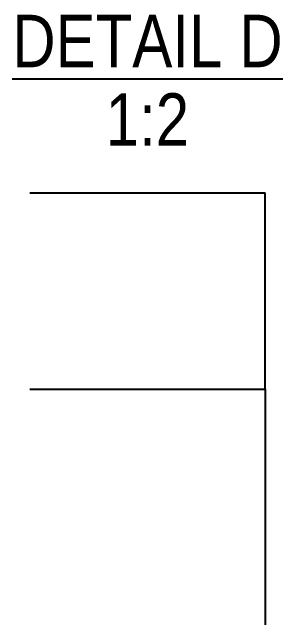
# Model space of a CAD drawing. Header units: millimetres. Extents: x 8 to 70468, y 8 to 3742.
# Drawn here: x 10252.1 to 10286.6, y 8 to 86 of the extents above; entities that cross this region are included whole.
import ezdxf

# ---------------------------------------------------------------- set-up
doc = ezdxf.new("R2010")
doc.units = ezdxf.units.MM
doc.linetypes.add('DXK_LINE_DOT2', pattern=[3.9198, 1.9599, -1.9599])
doc.layers.add('STÅL', color=7, linetype='Continuous')
doc.layers.add('TEKST', color=7, linetype='Continuous')
doc.styles.add('Arial Narrow', font='ARIALN.TTF', dxfattribs={"height": 0.2})

msp = doc.modelspace()

# ---------------------------------------------------------------- linework, layer by layer
at = {"layer": 'STÅL', "color": 2, "linetype": 'Continuous'}
for p, q in [((10254.381, 63), (10284.381, 63)), ((10284.381, 38), (10284.381, 63)), ((10254.381, 38), (10284.381, 38)), ((10284.381, 38), (10284.381, 8))]:
    msp.add_line(p, q, dxfattribs=at)
at = {"layer": 'STÅL', "color": 7, "linetype": 'DXK_LINE_DOT2'}
msp.add_line((10254.381, 38), (10284.381, 38), dxfattribs=at)
at = {"layer": 'TEKST', "color": 246, "linetype": 'Continuous'}
msp.add_line((10252.14, 77.5), (10286.621, 77.5), dxfattribs=at)

# ---------------------------------------------------------------- wipeouts: each hides what was drawn before it
at = {"color": 0, "linetype": 'Continuous'}
for points in [[(10278.984, 79), (10278.984, 86), (10252.14, 86), (10252.14, 79)], [(10286.621, 79), (10286.621, 86), (10281.084, 86), (10281.084, 79)], [(10274.713, 69), (10274.713, 76), (10264.048, 76), (10264.048, 69)]]:
    msp.add_wipeout(points, dxfattribs=at).dxf.layer = 'TEKST'

# ---------------------------------------------------------------- next in the draw order: texts
at = {"layer": 'TEKST', "color": 3, "linetype": 'Continuous', "style": 'Arial Narrow'}
for s, p in [('DETAIL', (10252.14, 79)), ('D', (10281.084, 79)), ('1:2', (10264.048, 69))]:
    msp.add_text(s, height=6.681, dxfattribs=at).set_placement(p)

doc.saveas('drawing.dxf')
